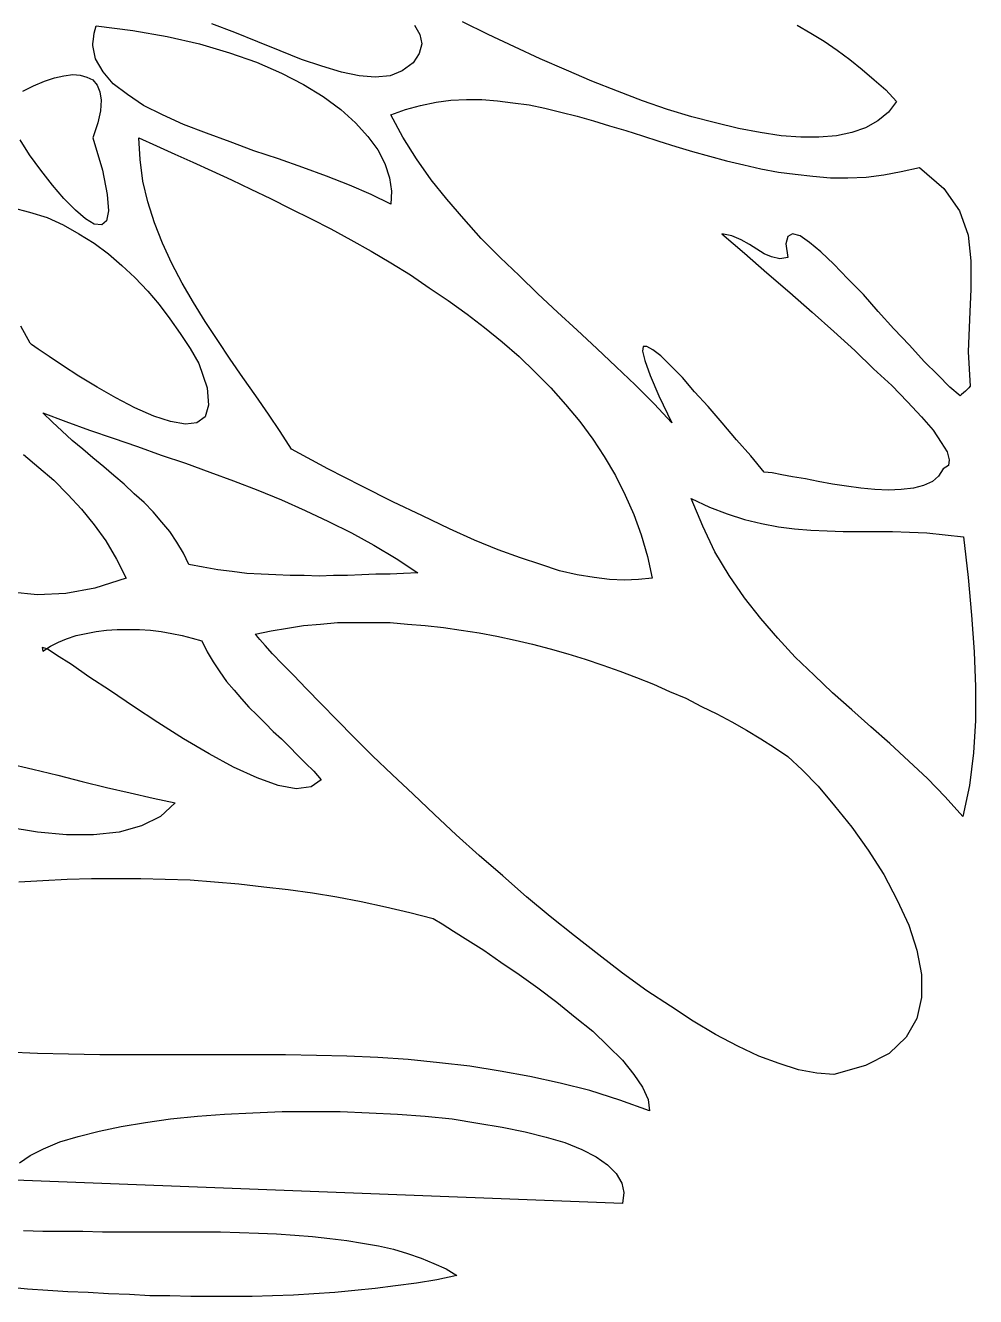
# Model space of a CAD drawing. Header units: millimetres. Extents: x -4017 to 59953, y -688 to 66564.
# Drawn here: x 46795 to 47331, y 12880 to 13598 of the extents above; entities that cross this region are included whole.
import ezdxf

# ---------------------------------------------------------------- set-up
doc = ezdxf.new("R2010")
doc.units = ezdxf.units.MM

# ---------------------------------------------------------------- blocks, each defined once
blk = doc.blocks.new('A$C12A9118A')
for p, q in [((0.68531, 1.60081), (0.67083, 1.60804)), ((0.46272, 1.59814), (0.4631, 1.60158)), ((0.4631, 1.60158), (0.46424, 1.60576)), ((0.46424, 1.60576), (0.48483, 1.60309)), ((0.48483, 1.60309), (0.50426, 1.59966)), ((0.54237, 1.60195), (0.52941, 1.6069)), ((0.55533, 1.59661), (0.54237, 1.60195)), ((0.64376, 1.60614), (0.64682, 1.60081)), ((0.64682, 1.60081), (0.64796, 1.59547)), ((0.70017, 1.59394), (0.68531, 1.60081)), ((0.85988, 1.60614), (0.8675, 1.60158)), ((0.8675, 1.60158), (0.87512, 1.597)), ((0.46233, 1.59547), (0.46272, 1.59814)), ((0.46233, 1.59471), (0.46233, 1.59547)), ((0.46386, 1.58709), (0.46233, 1.59471)), ((0.50426, 1.59966), (0.52256, 1.59547)), ((0.52256, 1.59547), (0.53933, 1.59052)), ((0.56792, 1.59166), (0.55533, 1.59661)), ((0.64796, 1.59547), (0.64643, 1.59013)), ((0.71466, 1.58709), (0.70017, 1.59394)), ((0.87512, 1.597), (0.88236, 1.59204)), ((0.46805, 1.57984), (0.46386, 1.58709)), ((0.53933, 1.59052), (0.55458, 1.58518)), ((0.58011, 1.58671), (0.56792, 1.59166)), ((0.59154, 1.58289), (0.58011, 1.58671)), ((0.64643, 1.59013), (0.64301, 1.58479)), ((0.72953, 1.58061), (0.71466, 1.58709)), ((0.88236, 1.59204), (0.88961, 1.58671)), ((0.88961, 1.58671), (0.89646, 1.58098)), ((0.47378, 1.57299), (0.46805, 1.57984)), ((0.55458, 1.58518), (0.56868, 1.57908)), ((0.56868, 1.57908), (0.58125, 1.5726)), ((0.6026, 1.57947), (0.59154, 1.58289)), ((0.61251, 1.57756), (0.6026, 1.57947)), ((0.6369, 1.58023), (0.63005, 1.57756)), ((0.64301, 1.58479), (0.6369, 1.58023)), ((0.744, 1.5745), (0.72953, 1.58061)), ((0.89646, 1.58098), (0.90333, 1.57527)), ((0.4227, 1.56879), (0.42879, 1.57185)), ((0.42879, 1.57185), (0.4349, 1.5745)), ((0.4349, 1.5745), (0.44061, 1.57641)), ((0.44061, 1.57641), (0.44595, 1.57756)), ((0.44595, 1.57756), (0.4509, 1.57833)), ((0.4509, 1.57833), (0.4551, 1.57794)), ((0.4551, 1.57794), (0.45891, 1.5768)), ((0.45891, 1.5768), (0.46233, 1.57527)), ((0.46233, 1.57527), (0.46463, 1.57222)), ((0.46463, 1.57222), (0.46614, 1.56841)), ((0.48177, 1.56688), (0.47378, 1.57299)), ((0.58125, 1.5726), (0.59231, 1.56574)), ((0.62166, 1.5768), (0.61251, 1.57756)), ((0.63005, 1.57756), (0.62166, 1.5768)), ((0.75849, 1.56879), (0.744, 1.5745)), ((0.90333, 1.57527), (0.90981, 1.56955)), ((0.46614, 1.56841), (0.46691, 1.56384)), ((0.49092, 1.56079), (0.48177, 1.56688)), ((0.59231, 1.56574), (0.60222, 1.5585)), ((0.66435, 1.56384), (0.67311, 1.56421)), ((0.67311, 1.56421), (0.68187, 1.56421)), ((0.68187, 1.56421), (0.69065, 1.56346)), ((0.77259, 1.56346), (0.75849, 1.56879)), ((0.90981, 1.56955), (0.9159, 1.56307)), ((0.46653, 1.55773), (0.465, 1.55088)), ((0.46691, 1.56384), (0.46653, 1.55773)), ((0.5016, 1.55545), (0.49092, 1.56079)), ((0.60222, 1.5585), (0.61061, 1.55088)), ((0.63042, 1.55545), (0.63881, 1.5585)), ((0.63881, 1.5585), (0.64719, 1.56079)), ((0.64719, 1.56079), (0.65597, 1.5627)), ((0.65597, 1.5627), (0.66435, 1.56384)), ((0.69065, 1.56346), (0.69941, 1.56231)), ((0.69941, 1.56231), (0.70856, 1.56117)), ((0.70856, 1.56117), (0.71733, 1.55926)), ((0.71733, 1.55926), (0.72647, 1.55698)), ((0.78669, 1.5585), (0.77259, 1.56346)), ((0.80042, 1.55431), (0.78669, 1.5585)), ((0.9159, 1.56307), (0.91133, 1.55698)), ((0.465, 1.55088), (0.46233, 1.54249)), ((0.51341, 1.55011), (0.5016, 1.55545)), ((0.52637, 1.54516), (0.51341, 1.55011)), ((0.61061, 1.55088), (0.61746, 1.54326)), ((0.63729, 1.54287), (0.63042, 1.55545)), ((0.72647, 1.55698), (0.73562, 1.55469)), ((0.73562, 1.55469), (0.74477, 1.55202)), ((0.74477, 1.55202), (0.75392, 1.54935)), ((0.81375, 1.55088), (0.80042, 1.55431)), ((0.82671, 1.54783), (0.81375, 1.55088)), ((0.90524, 1.55202), (0.89837, 1.54821)), ((0.91133, 1.55698), (0.90524, 1.55202)), ((0.53972, 1.54021), (0.52637, 1.54516)), ((0.61746, 1.54326), (0.62318, 1.53564)), ((0.64491, 1.53067), (0.63729, 1.54287)), ((0.75392, 1.54935), (0.76307, 1.54668)), ((0.76307, 1.54668), (0.77259, 1.54363)), ((0.77259, 1.54363), (0.78174, 1.54059)), ((0.83891, 1.54554), (0.82671, 1.54783)), ((0.85073, 1.54363), (0.83891, 1.54554)), ((0.86178, 1.54287), (0.85073, 1.54363)), ((0.87207, 1.54287), (0.86178, 1.54287)), ((0.88199, 1.54363), (0.87207, 1.54287)), ((0.89075, 1.54554), (0.88199, 1.54363)), ((0.89837, 1.54821), (0.89075, 1.54554)), ((0.42651, 1.53297), (0.42117, 1.54135)), ((0.46233, 1.54249), (0.46767, 1.52419)), ((0.48902, 1.5303), (0.48825, 1.54249)), ((0.48825, 1.54249), (0.49817, 1.53792)), ((0.49817, 1.53792), (0.50846, 1.53334)), ((0.55305, 1.53525), (0.53972, 1.54021)), ((0.62318, 1.53564), (0.62699, 1.528)), ((0.78174, 1.54059), (0.79127, 1.53754)), ((0.79127, 1.53754), (0.80079, 1.53487)), ((0.43299, 1.52419), (0.42651, 1.53297)), ((0.49055, 1.5181), (0.48902, 1.5303)), ((0.50846, 1.53334), (0.51875, 1.52877)), ((0.51875, 1.52877), (0.52941, 1.52382)), ((0.56715, 1.53067), (0.55305, 1.53525)), ((0.58088, 1.52572), (0.56715, 1.53067)), ((0.6533, 1.51887), (0.64491, 1.53067)), ((0.80079, 1.53487), (0.81033, 1.5322)), ((0.81033, 1.5322), (0.81986, 1.52953)), ((0.81986, 1.52953), (0.82977, 1.52725)), ((0.43947, 1.51581), (0.43299, 1.52419)), ((0.46767, 1.52419), (0.47034, 1.51048)), ((0.52941, 1.52382), (0.54047, 1.51887)), ((0.59421, 1.52077), (0.58088, 1.52572)), ((0.62699, 1.528), (0.62966, 1.52001)), ((0.82977, 1.52725), (0.8393, 1.52496)), ((0.8393, 1.52496), (0.8492, 1.52305)), ((0.8492, 1.52305), (0.85874, 1.52191)), ((0.85874, 1.52191), (0.86864, 1.52077)), ((0.89876, 1.52038), (0.90866, 1.52152)), ((0.90866, 1.52152), (0.91857, 1.52343)), ((0.91857, 1.52343), (0.92886, 1.52572)), ((0.92886, 1.52572), (0.94259, 1.5139)), ((0.44595, 1.50819), (0.43947, 1.51581)), ((0.49322, 1.50628), (0.49055, 1.5181)), ((0.54047, 1.51887), (0.55152, 1.51353)), ((0.60717, 1.51581), (0.59421, 1.52077)), ((0.61937, 1.51048), (0.60717, 1.51581)), ((0.62966, 1.52001), (0.63081, 1.51239)), ((0.66206, 1.50781), (0.6533, 1.51887)), ((0.86864, 1.52077), (0.87855, 1.52001)), ((0.87855, 1.52001), (0.88847, 1.52001)), ((0.88847, 1.52001), (0.89876, 1.52038)), ((0.45243, 1.50171), (0.44595, 1.50819)), ((0.47034, 1.51048), (0.47111, 1.50133)), ((0.55152, 1.51353), (0.56258, 1.50819)), ((0.56258, 1.50819), (0.57401, 1.50247)), ((0.63042, 1.50514), (0.61937, 1.51048)), ((0.63081, 1.51239), (0.63042, 1.50514)), ((0.67158, 1.49676), (0.66206, 1.50781)), ((0.94259, 1.5139), (0.95135, 1.50133)), ((0.4166, 1.50324), (0.42651, 1.50057)), ((0.42651, 1.50057), (0.43641, 1.49752)), ((0.45815, 1.49676), (0.45243, 1.50171)), ((0.47111, 1.50133), (0.46997, 1.49562)), ((0.49703, 1.49446), (0.49322, 1.50628)), ((0.57401, 1.50247), (0.58545, 1.49676)), ((0.95135, 1.50133), (0.95631, 1.48761)), ((0.43641, 1.49752), (0.44556, 1.49332)), ((0.44556, 1.49332), (0.45434, 1.48837)), ((0.4631, 1.4937), (0.45815, 1.49676)), ((0.4673, 1.49332), (0.4631, 1.4937)), ((0.46997, 1.49562), (0.4673, 1.49332)), ((0.5016, 1.48303), (0.49703, 1.49446)), ((0.58545, 1.49676), (0.59651, 1.49104)), ((0.6815, 1.4857), (0.67158, 1.49676)), ((0.45434, 1.48837), (0.4631, 1.48303)), ((0.59651, 1.49104), (0.60794, 1.48494)), ((0.69218, 1.47502), (0.6815, 1.4857)), ((0.8229, 1.48723), (0.81719, 1.48837)), ((0.81719, 1.48837), (0.83015, 1.47732)), ((0.82824, 1.48494), (0.8229, 1.48723)), ((0.85454, 1.48684), (0.8534, 1.48266)), ((0.85721, 1.48837), (0.85454, 1.48684)), ((0.86141, 1.48723), (0.85721, 1.48837)), ((0.86673, 1.48341), (0.86141, 1.48723)), ((0.95631, 1.48761), (0.95783, 1.47312)), ((0.4631, 1.48303), (0.47111, 1.47693)), ((0.50693, 1.4716), (0.5016, 1.48303)), ((0.60794, 1.48494), (0.61937, 1.47846)), ((0.61937, 1.47846), (0.63042, 1.47198)), ((0.83282, 1.48227), (0.82824, 1.48494)), ((0.837, 1.4796), (0.83282, 1.48227)), ((0.8412, 1.47693), (0.837, 1.4796)), ((0.8534, 1.48266), (0.85454, 1.47502)), ((0.87321, 1.47808), (0.86673, 1.48341)), ((0.47111, 1.47693), (0.47873, 1.47045)), ((0.51264, 1.46055), (0.50693, 1.4716)), ((0.63042, 1.47198), (0.64148, 1.46512)), ((0.70284, 1.46473), (0.69218, 1.47502)), ((0.83015, 1.47732), (0.84272, 1.46626)), ((0.84539, 1.47541), (0.8412, 1.47693)), ((0.84996, 1.47427), (0.84539, 1.47541)), ((0.85454, 1.47502), (0.84996, 1.47427)), ((0.88046, 1.47121), (0.87321, 1.47808)), ((0.88847, 1.46283), (0.88046, 1.47121)), ((0.95783, 1.47312), (0.95783, 1.45711)), ((0.47873, 1.47045), (0.48597, 1.46359)), ((0.64148, 1.46512), (0.65214, 1.45788)), ((0.71352, 1.45444), (0.70284, 1.46473)), ((0.84272, 1.46626), (0.85568, 1.45521)), ((0.48597, 1.46359), (0.49322, 1.45597)), ((0.51912, 1.44949), (0.51264, 1.46055)), ((0.65214, 1.45788), (0.66282, 1.45063)), ((0.89723, 1.45407), (0.88847, 1.46283)), ((0.95783, 1.45711), (0.95706, 1.43997)), ((0.49322, 1.45597), (0.49968, 1.44835)), ((0.5256, 1.43881), (0.51912, 1.44949)), ((0.66282, 1.45063), (0.67349, 1.44301)), ((0.72456, 1.44415), (0.71352, 1.45444)), ((0.85568, 1.45521), (0.86826, 1.44415)), ((0.90561, 1.44454), (0.89723, 1.45407)), ((0.49968, 1.44835), (0.50579, 1.44034)), ((0.67349, 1.44301), (0.6834, 1.43539)), ((0.73562, 1.43386), (0.72456, 1.44415)), ((0.86826, 1.44415), (0.88046, 1.4331)), ((0.91439, 1.43463), (0.90561, 1.44454)), ((0.42689, 1.42662), (0.42155, 1.43616)), ((0.50579, 1.44034), (0.5115, 1.43196)), ((0.53285, 1.42815), (0.5256, 1.43881)), ((0.6834, 1.43539), (0.69332, 1.42738)), ((0.95706, 1.43997), (0.95631, 1.42167)), ((0.5115, 1.43196), (0.51722, 1.42357)), ((0.53972, 1.41747), (0.53285, 1.42815)), ((0.74667, 1.42357), (0.73562, 1.43386)), ((0.88046, 1.4331), (0.89228, 1.42243)), ((0.92315, 1.42548), (0.91439, 1.43463)), ((0.42765, 1.42587), (0.42689, 1.42662)), ((0.43146, 1.4232), (0.42765, 1.42587)), ((0.43757, 1.419), (0.43146, 1.4232)), ((0.51722, 1.42357), (0.52218, 1.41519)), ((0.69332, 1.42738), (0.70284, 1.419)), ((0.75773, 1.41328), (0.74667, 1.42357)), ((0.77297, 1.42471), (0.77259, 1.42204)), ((0.77259, 1.42204), (0.77373, 1.41672)), ((0.77489, 1.42471), (0.77297, 1.42471)), ((0.77831, 1.42281), (0.77489, 1.42471)), ((0.78288, 1.41939), (0.77831, 1.42281)), ((0.89228, 1.42243), (0.90294, 1.41214)), ((0.93153, 1.41633), (0.92315, 1.42548)), ((0.95631, 1.42167), (0.95745, 1.40223)), ((0.44519, 1.41405), (0.43757, 1.419)), ((0.45434, 1.40794), (0.44519, 1.41405)), ((0.52218, 1.41519), (0.52676, 1.40146)), ((0.54695, 1.40718), (0.53972, 1.41747)), ((0.70284, 1.419), (0.71199, 1.41024)), ((0.77373, 1.41672), (0.77679, 1.40833)), ((0.7886, 1.41366), (0.78288, 1.41939)), ((0.79508, 1.40718), (0.7886, 1.41366)), ((0.93915, 1.40871), (0.93153, 1.41633)), ((0.46463, 1.40185), (0.45434, 1.40794)), ((0.55419, 1.39689), (0.54695, 1.40718)), ((0.71199, 1.41024), (0.72075, 1.40146)), ((0.76841, 1.40299), (0.75773, 1.41328)), ((0.77679, 1.40833), (0.78174, 1.39689)), ((0.80195, 1.39918), (0.79508, 1.40718)), ((0.90294, 1.41214), (0.91323, 1.40262)), ((0.94602, 1.40185), (0.93915, 1.40871)), ((0.47529, 1.39575), (0.46463, 1.40185)), ((0.52676, 1.40146), (0.52751, 1.39156)), ((0.72075, 1.40146), (0.72914, 1.39194)), ((0.77907, 1.39231), (0.76841, 1.40299)), ((0.80957, 1.3908), (0.80195, 1.39918)), ((0.91323, 1.40262), (0.92201, 1.39347)), ((0.95174, 1.39689), (0.94602, 1.40185)), ((0.95478, 1.39956), (0.9525, 1.39765)), ((0.95669, 1.40146), (0.95478, 1.39956)), ((0.95745, 1.40223), (0.95669, 1.40146)), ((0.48597, 1.39003), (0.47529, 1.39575)), ((0.56144, 1.3866), (0.55419, 1.39689)), ((0.78899, 1.38165), (0.77907, 1.39231)), ((0.78174, 1.39689), (0.78899, 1.38165)), ((0.92201, 1.39347), (0.93, 1.38508)), ((0.9525, 1.39765), (0.95174, 1.39689)), ((0.43947, 1.38202), (0.43413, 1.38736)), ((0.43413, 1.38736), (0.44709, 1.38241)), ((0.49664, 1.38546), (0.48597, 1.39003)), ((0.50616, 1.38241), (0.49664, 1.38546)), ((0.5256, 1.38508), (0.52103, 1.38165)), ((0.52751, 1.39156), (0.5256, 1.38508)), ((0.56792, 1.3767), (0.56144, 1.3866)), ((0.72914, 1.39194), (0.73715, 1.38241)), ((0.81756, 1.38165), (0.80957, 1.3908)), ((0.93, 1.38508), (0.93648, 1.37745)), ((0.4448, 1.37707), (0.43947, 1.38202)), ((0.44709, 1.38241), (0.46043, 1.37745)), ((0.51455, 1.38088), (0.50616, 1.38241)), ((0.52103, 1.38165), (0.51455, 1.38088)), ((0.73715, 1.38241), (0.74439, 1.3725)), ((0.82557, 1.37212), (0.81756, 1.38165)), ((0.45053, 1.37173), (0.4448, 1.37707)), ((0.45662, 1.36678), (0.45053, 1.37173)), ((0.46043, 1.37745), (0.47378, 1.37289)), ((0.47378, 1.37289), (0.48749, 1.36831)), ((0.5744, 1.36678), (0.56792, 1.3767)), ((0.74439, 1.3725), (0.75087, 1.36258)), ((0.83358, 1.36297), (0.82557, 1.37212)), ((0.93648, 1.37745), (0.94106, 1.37059)), ((0.94106, 1.37059), (0.94449, 1.36525)), ((0.42308, 1.36374), (0.43185, 1.35649)), ((0.46233, 1.36183), (0.45662, 1.36678)), ((0.48749, 1.36831), (0.50084, 1.36335)), ((0.50084, 1.36335), (0.51455, 1.35877)), ((0.59498, 1.35573), (0.5744, 1.36678)), ((0.94449, 1.36525), (0.94563, 1.36068)), ((0.43185, 1.35649), (0.44024, 1.34925)), ((0.46844, 1.35687), (0.46233, 1.36183)), ((0.47415, 1.35192), (0.46844, 1.35687)), ((0.51455, 1.35877), (0.52827, 1.35382)), ((0.75087, 1.36258), (0.75735, 1.35192)), ((0.8412, 1.35382), (0.83358, 1.36297)), ((0.94526, 1.35763), (0.94221, 1.35573)), ((0.94563, 1.36068), (0.94526, 1.35763)), ((0.44024, 1.34925), (0.44823, 1.34124)), ((0.47987, 1.34697), (0.47415, 1.35192)), ((0.52827, 1.35382), (0.54162, 1.34887)), ((0.61403, 1.34581), (0.59498, 1.35573)), ((0.75735, 1.35192), (0.76268, 1.34086)), ((0.84578, 1.35345), (0.8412, 1.35382)), ((0.85112, 1.35229), (0.84578, 1.35345)), ((0.85721, 1.35115), (0.85112, 1.35229)), ((0.86445, 1.35001), (0.85721, 1.35115)), ((0.8717, 1.34848), (0.86445, 1.35001)), ((0.93954, 1.35154), (0.93611, 1.34848)), ((0.94221, 1.35573), (0.93954, 1.35154)), ((0.48558, 1.34163), (0.47987, 1.34697)), ((0.54162, 1.34887), (0.55533, 1.34353)), ((0.55533, 1.34353), (0.56868, 1.33819)), ((0.63156, 1.33705), (0.61403, 1.34581)), ((0.87969, 1.34697), (0.8717, 1.34848)), ((0.8877, 1.34581), (0.87969, 1.34697)), ((0.8957, 1.34467), (0.8877, 1.34581)), ((0.90371, 1.34391), (0.8957, 1.34467)), ((0.91133, 1.34353), (0.90371, 1.34391)), ((0.91857, 1.34391), (0.91133, 1.34353)), ((0.92543, 1.34467), (0.91857, 1.34391)), ((0.93116, 1.3462), (0.92543, 1.34467)), ((0.93611, 1.34848), (0.93116, 1.3462)), ((0.44823, 1.34124), (0.45585, 1.33285)), ((0.4913, 1.33668), (0.48558, 1.34163)), ((0.49626, 1.33134), (0.4913, 1.33668)), ((0.56868, 1.33819), (0.58202, 1.3321)), ((0.64833, 1.32904), (0.63156, 1.33705)), ((0.76268, 1.34086), (0.76764, 1.32981)), ((0.80652, 1.32333), (0.80004, 1.33896)), ((0.80004, 1.33896), (0.81033, 1.33401)), ((0.45585, 1.33285), (0.4631, 1.32409)), ((0.50121, 1.32562), (0.49626, 1.33134)), ((0.58202, 1.3321), (0.59535, 1.326)), ((0.66359, 1.32181), (0.64833, 1.32904)), ((0.76764, 1.32981), (0.77183, 1.31838)), ((0.81033, 1.33401), (0.82023, 1.3302)), ((0.82023, 1.3302), (0.83015, 1.32714)), ((0.4631, 1.32409), (0.46958, 1.31494)), ((0.50579, 1.32028), (0.50121, 1.32562)), ((0.5096, 1.31418), (0.50579, 1.32028)), ((0.59535, 1.326), (0.60831, 1.31952)), ((0.67769, 1.31533), (0.66359, 1.32181)), ((0.81338, 1.30885), (0.80652, 1.32333)), ((0.83015, 1.32714), (0.83967, 1.32486)), ((0.83967, 1.32486), (0.8492, 1.32295)), ((0.8492, 1.32295), (0.85835, 1.32181)), ((0.85835, 1.32181), (0.8675, 1.32105)), ((0.8675, 1.32105), (0.87665, 1.32066)), ((0.87665, 1.32066), (0.8858, 1.32028)), ((0.8858, 1.32028), (0.89495, 1.32028)), ((0.89495, 1.32028), (0.90447, 1.32028)), ((0.90447, 1.32028), (0.91362, 1.32028)), ((0.91362, 1.32028), (0.92315, 1.31991)), ((0.46958, 1.31494), (0.47568, 1.30465)), ((0.51341, 1.30809), (0.5096, 1.31418)), ((0.60831, 1.31952), (0.6209, 1.31266)), ((0.69102, 1.30999), (0.67769, 1.31533)), ((0.77183, 1.31838), (0.77526, 1.30618)), ((0.92315, 1.31991), (0.93306, 1.31952)), ((0.93306, 1.31952), (0.94335, 1.31838)), ((0.94335, 1.31838), (0.95364, 1.31724)), ((0.95364, 1.31724), (0.95631, 1.29436)), ((0.51647, 1.30161), (0.51341, 1.30809)), ((0.6209, 1.31266), (0.63347, 1.30504)), ((0.70361, 1.30542), (0.69102, 1.30999)), ((0.77526, 1.30618), (0.77793, 1.29399)), ((0.82139, 1.2955), (0.81338, 1.30885)), ((0.47568, 1.30465), (0.48101, 1.29399)), ((0.52446, 1.30008), (0.51647, 1.30161)), ((0.53285, 1.29856), (0.52446, 1.30008)), ((0.63347, 1.30504), (0.64568, 1.29703)), ((0.71504, 1.30161), (0.70361, 1.30542)), ((0.72572, 1.29817), (0.71504, 1.30161)), ((0.48101, 1.29399), (0.46349, 1.28827)), ((0.54086, 1.2978), (0.53285, 1.29856)), ((0.54924, 1.29666), (0.54086, 1.2978)), ((0.55724, 1.29627), (0.54924, 1.29666)), ((0.56562, 1.29589), (0.55724, 1.29627)), ((0.57363, 1.2955), (0.56562, 1.29589)), ((0.58164, 1.2955), (0.57363, 1.2955)), ((0.59003, 1.29513), (0.58164, 1.2955)), ((0.59802, 1.2955), (0.59003, 1.29513)), ((0.60603, 1.2955), (0.59802, 1.2955)), ((0.61403, 1.29589), (0.60603, 1.2955)), ((0.62204, 1.29627), (0.61403, 1.29589)), ((0.63005, 1.29627), (0.62204, 1.29627)), ((0.63767, 1.29666), (0.63005, 1.29627)), ((0.64568, 1.29703), (0.63767, 1.29666)), ((0.73562, 1.29589), (0.72572, 1.29817)), ((0.74516, 1.29436), (0.73562, 1.29589)), ((0.75392, 1.29322), (0.74516, 1.29436)), ((0.7623, 1.29283), (0.75392, 1.29322)), ((0.77031, 1.29322), (0.7623, 1.29283)), ((0.77793, 1.29399), (0.77031, 1.29322)), ((0.83015, 1.28293), (0.82139, 1.2955)), ((0.95631, 1.29436), (0.95822, 1.27302)), ((0.43109, 1.28445), (0.41622, 1.28598)), ((0.44709, 1.28521), (0.43109, 1.28445)), ((0.46349, 1.28827), (0.44709, 1.28521)), ((0.8393, 1.27111), (0.83015, 1.28293)), ((0.84882, 1.26006), (0.8393, 1.27111)), ((0.95822, 1.27302), (0.95973, 1.25244)), ((0.45852, 1.26273), (0.46424, 1.26387)), ((0.46424, 1.26387), (0.46997, 1.26463)), ((0.46997, 1.26463), (0.47606, 1.26501)), ((0.47606, 1.26501), (0.48254, 1.26501)), ((0.48254, 1.26501), (0.48864, 1.26501)), ((0.48864, 1.26501), (0.49473, 1.26463)), ((0.49473, 1.26463), (0.50084, 1.26387)), ((0.50084, 1.26387), (0.50693, 1.26273)), ((0.55382, 1.26235), (0.56297, 1.26426)), ((0.56297, 1.26426), (0.5721, 1.26577)), ((0.5721, 1.26577), (0.58125, 1.2673)), ((0.58125, 1.2673), (0.59078, 1.26807)), ((0.59078, 1.26807), (0.60032, 1.26883)), ((0.60032, 1.26883), (0.61022, 1.26883)), ((0.61022, 1.26883), (0.62013, 1.26883)), ((0.62013, 1.26883), (0.63005, 1.26883)), ((0.63005, 1.26883), (0.63995, 1.26807)), ((0.63995, 1.26807), (0.64986, 1.2673)), ((0.64986, 1.2673), (0.66015, 1.26616)), ((0.66015, 1.26616), (0.67007, 1.26463)), ((0.67007, 1.26463), (0.68036, 1.2631)), ((0.68036, 1.2631), (0.69026, 1.2612)), ((0.43832, 1.25548), (0.44289, 1.25778)), ((0.44289, 1.25778), (0.44747, 1.25968)), ((0.44747, 1.25968), (0.45281, 1.26159)), ((0.45281, 1.26159), (0.45852, 1.26273)), ((0.50693, 1.26273), (0.51264, 1.26159)), ((0.51264, 1.26159), (0.51837, 1.26006)), ((0.51837, 1.26006), (0.5237, 1.25854)), ((0.5237, 1.25854), (0.52676, 1.25244)), ((0.55458, 1.26159), (0.55382, 1.26235)), ((0.55649, 1.25929), (0.55458, 1.26159)), ((0.55953, 1.25587), (0.55649, 1.25929)), ((0.56372, 1.2513), (0.55953, 1.25587)), ((0.69026, 1.2612), (0.70056, 1.25892)), ((0.70056, 1.25892), (0.71046, 1.25662)), ((0.71046, 1.25662), (0.72038, 1.25397)), ((0.85874, 1.24939), (0.84882, 1.26006)), ((0.43641, 1.25397), (0.43376, 1.25472)), ((0.43376, 1.25472), (0.43413, 1.25281)), ((0.43413, 1.25281), (0.43832, 1.25548)), ((0.44175, 1.25053), (0.43641, 1.25397)), ((0.45014, 1.24519), (0.44175, 1.25053)), ((0.52676, 1.25244), (0.53018, 1.24672)), ((0.56906, 1.24558), (0.56372, 1.2513)), ((0.72038, 1.25397), (0.73029, 1.2513)), ((0.73029, 1.2513), (0.74019, 1.24824)), ((0.8694, 1.2391), (0.85874, 1.24939)), ((0.95973, 1.25244), (0.9605, 1.23262)), ((0.46005, 1.23834), (0.45014, 1.24519)), ((0.53018, 1.24672), (0.53399, 1.24101)), ((0.57554, 1.2391), (0.56906, 1.24558)), ((0.74019, 1.24824), (0.75011, 1.24482)), ((0.75011, 1.24482), (0.75963, 1.24138)), ((0.75963, 1.24138), (0.76916, 1.23795)), ((0.47225, 1.23033), (0.46005, 1.23834)), ((0.53399, 1.24101), (0.5378, 1.23567)), ((0.5378, 1.23567), (0.542, 1.23072)), ((0.58278, 1.23147), (0.57554, 1.2391)), ((0.76916, 1.23795), (0.7787, 1.23414)), ((0.7787, 1.23414), (0.78783, 1.22995)), ((0.87969, 1.22919), (0.8694, 1.2391)), ((0.48521, 1.22157), (0.47225, 1.23033)), ((0.542, 1.23072), (0.5462, 1.22575)), ((0.59117, 1.22308), (0.58278, 1.23147)), ((0.78783, 1.22995), (0.79698, 1.22614)), ((0.89075, 1.21966), (0.87969, 1.22919)), ((0.9605, 1.23262), (0.9605, 1.21356)), ((0.49893, 1.21242), (0.48521, 1.22157)), ((0.5462, 1.22575), (0.55038, 1.22118)), ((0.55038, 1.22118), (0.55496, 1.2166)), ((0.59993, 1.21395), (0.59117, 1.22308)), ((0.79698, 1.22614), (0.80576, 1.22157)), ((0.80576, 1.22157), (0.81452, 1.21737)), ((0.55496, 1.2166), (0.55953, 1.21204)), ((0.60984, 1.20403), (0.59993, 1.21395)), ((0.81452, 1.21737), (0.8229, 1.21279)), ((0.8229, 1.21279), (0.83129, 1.20822)), ((0.90143, 1.21012), (0.89075, 1.21966)), ((0.9605, 1.21356), (0.95936, 1.19526)), ((0.51341, 1.20327), (0.49893, 1.21242)), ((0.55953, 1.21204), (0.56411, 1.20747)), ((0.56411, 1.20747), (0.56868, 1.20327)), ((0.83129, 1.20822), (0.8393, 1.20327)), ((0.91209, 1.2006), (0.90143, 1.21012)), ((0.5279, 1.19488), (0.51341, 1.20327)), ((0.56868, 1.20327), (0.57326, 1.19869)), ((0.57326, 1.19869), (0.57783, 1.19412)), ((0.62013, 1.19374), (0.60984, 1.20403)), ((0.8393, 1.20327), (0.84692, 1.19832)), ((0.84692, 1.19832), (0.85454, 1.19335)), ((0.92277, 1.1907), (0.91209, 1.2006)), ((0.54162, 1.18726), (0.5279, 1.19488)), ((0.57783, 1.19412), (0.58239, 1.18954)), ((0.63119, 1.18306), (0.62013, 1.19374)), ((0.85454, 1.19335), (0.86255, 1.18573)), ((0.95936, 1.19526), (0.95706, 1.17697)), ((0.41393, 1.18954), (0.42842, 1.18612)), ((0.42842, 1.18612), (0.44252, 1.18269)), ((0.55496, 1.18116), (0.54162, 1.18726)), ((0.58239, 1.18954), (0.58697, 1.18497)), ((0.58697, 1.18497), (0.59117, 1.18002)), ((0.86255, 1.18573), (0.8717, 1.17658)), ((0.93344, 1.18078), (0.92277, 1.1907)), ((0.44252, 1.18269), (0.45624, 1.17925)), ((0.45624, 1.17925), (0.46997, 1.17583)), ((0.56678, 1.17697), (0.55496, 1.18116)), ((0.57707, 1.17507), (0.56678, 1.17697)), ((0.59117, 1.18002), (0.58545, 1.17621)), ((0.64301, 1.17201), (0.63119, 1.18306)), ((0.94335, 1.17049), (0.93344, 1.18078)), ((0.95706, 1.17697), (0.95325, 1.15944)), ((0.46997, 1.17583), (0.4833, 1.17277)), ((0.4833, 1.17277), (0.49626, 1.16973)), ((0.49626, 1.16973), (0.50883, 1.16706)), ((0.58545, 1.17621), (0.57707, 1.17507)), ((0.6552, 1.16058), (0.64301, 1.17201)), ((0.8717, 1.17658), (0.88083, 1.16553)), ((0.95325, 1.15944), (0.94335, 1.17049)), ((0.50883, 1.16706), (0.50045, 1.15944)), ((0.88083, 1.16553), (0.89075, 1.15333)), ((0.50045, 1.15944), (0.48978, 1.1541)), ((0.6674, 1.14915), (0.6552, 1.16058)), ((0.43109, 1.15066), (0.41393, 1.15333)), ((0.44747, 1.14915), (0.43109, 1.15066)), ((0.46272, 1.14915), (0.44747, 1.14915)), ((0.4772, 1.15066), (0.46272, 1.14915)), ((0.48978, 1.1541), (0.4772, 1.15066)), ((0.68036, 1.13733), (0.6674, 1.14915)), ((0.89075, 1.15333), (0.8999, 1.14037)), ((0.69369, 1.1259), (0.68036, 1.13733)), ((0.8999, 1.14037), (0.90866, 1.12666)), ((0.90866, 1.12666), (0.91629, 1.11217)), ((0.42041, 1.12246), (0.43413, 1.12323)), ((0.43413, 1.12323), (0.44786, 1.12399)), ((0.44786, 1.12399), (0.46157, 1.12437)), ((0.46157, 1.12437), (0.47568, 1.12437)), ((0.47568, 1.12437), (0.48939, 1.12437)), ((0.48939, 1.12437), (0.50312, 1.12399)), ((0.50312, 1.12399), (0.51722, 1.1236)), ((0.51722, 1.1236), (0.53094, 1.12246)), ((0.53094, 1.12246), (0.54467, 1.12132)), ((0.54467, 1.12132), (0.55877, 1.11979)), ((0.55877, 1.11979), (0.57249, 1.11828)), ((0.70704, 1.11408), (0.69369, 1.1259)), ((0.57249, 1.11828), (0.58622, 1.11637)), ((0.58622, 1.11637), (0.59993, 1.11408)), ((0.59993, 1.11408), (0.61365, 1.11141)), ((0.72038, 1.10302), (0.70704, 1.11408)), ((0.91629, 1.11217), (0.92277, 1.09807)), ((0.61365, 1.11141), (0.62738, 1.10836)), ((0.62738, 1.10836), (0.6411, 1.10532)), ((0.6411, 1.10532), (0.65444, 1.10188)), ((0.65444, 1.10188), (0.65939, 1.09884)), ((0.65939, 1.09884), (0.66587, 1.09464)), ((0.7341, 1.09197), (0.72038, 1.10302)), ((0.92277, 1.09807), (0.92735, 1.08397)), ((0.66587, 1.09464), (0.67388, 1.08969)), ((0.74781, 1.0813), (0.7341, 1.09197)), ((0.67388, 1.08969), (0.68303, 1.08397)), ((0.68303, 1.08397), (0.69255, 1.0771)), ((0.92735, 1.08397), (0.93, 1.07025)), ((0.69255, 1.0771), (0.70284, 1.07025)), ((0.76116, 1.07101), (0.74781, 1.0813)), ((0.70284, 1.07025), (0.71352, 1.06263)), ((0.77489, 1.0611), (0.76116, 1.07101)), ((0.93, 1.07025), (0.93, 1.05729)), ((0.71352, 1.06263), (0.72419, 1.05462)), ((0.78822, 1.05234), (0.77489, 1.0611)), ((0.93, 1.05729), (0.92735, 1.04547)), ((0.72419, 1.05462), (0.73448, 1.04623)), ((0.80118, 1.04395), (0.78822, 1.05234)), ((0.73448, 1.04623), (0.74439, 1.03824)), ((0.81375, 1.03632), (0.80118, 1.04395)), ((0.92735, 1.04547), (0.92124, 1.0348)), ((0.74439, 1.03824), (0.75315, 1.02985)), ((0.82634, 1.02985), (0.81375, 1.03632)), ((0.92124, 1.0348), (0.91172, 1.02565)), ((0.43109, 1.02565), (0.41393, 1.02642)), ((0.75315, 1.02985), (0.76116, 1.02184)), ((0.83816, 1.02412), (0.82634, 1.02985)), ((0.44862, 1.02528), (0.43109, 1.02565)), ((0.46614, 1.02489), (0.44862, 1.02528)), ((0.48368, 1.02489), (0.46614, 1.02489)), ((0.50121, 1.02489), (0.48368, 1.02489)), ((0.51837, 1.02489), (0.50121, 1.02489)), ((0.53589, 1.02489), (0.51837, 1.02489)), ((0.55343, 1.02489), (0.53589, 1.02489)), ((0.57096, 1.02489), (0.55343, 1.02489)), ((0.5885, 1.02451), (0.57096, 1.02489)), ((0.60564, 1.02412), (0.5885, 1.02451)), ((0.62318, 1.02337), (0.60564, 1.02412)), ((0.64034, 1.02222), (0.62318, 1.02337)), ((0.65787, 1.02031), (0.64034, 1.02222)), ((0.67502, 1.01841), (0.65787, 1.02031)), ((0.76116, 1.02184), (0.76764, 1.01383)), ((0.84959, 1.01994), (0.83816, 1.02412)), ((0.86064, 1.0165), (0.84959, 1.01994)), ((0.91172, 1.02565), (0.89837, 1.0188)), ((0.69218, 1.01574), (0.67502, 1.01841)), ((0.70895, 1.01269), (0.69218, 1.01574)), ((0.72609, 1.00888), (0.70895, 1.01269)), ((0.76764, 1.01383), (0.77259, 1.0066)), ((0.87093, 1.0146), (0.86064, 1.0165)), ((0.88046, 1.01383), (0.87093, 1.0146)), ((0.89837, 1.0188), (0.88046, 1.01383)), ((0.74286, 1.00468), (0.72609, 1.00888)), ((0.75963, 0.99936), (0.74286, 1.00468)), ((0.77259, 1.0066), (0.77564, 0.99973)), ((0.7764, 0.99325), (0.75963, 0.99936)), ((0.77564, 0.99973), (0.7764, 0.99325)), ((0.50616, 0.98868), (0.52142, 0.99021)), ((0.52142, 0.99021), (0.53666, 0.99135)), ((0.53666, 0.99135), (0.55266, 0.99211)), ((0.55266, 0.99211), (0.56906, 0.99288)), ((0.56906, 0.99288), (0.58545, 0.99288)), ((0.58545, 0.99288), (0.60183, 0.99288)), ((0.60183, 0.99288), (0.61823, 0.99211)), ((0.61823, 0.99211), (0.63423, 0.99135)), ((0.63423, 0.99135), (0.64986, 0.99021)), ((0.64986, 0.99021), (0.6651, 0.98868)), ((0.46577, 0.98182), (0.47835, 0.98449)), ((0.47835, 0.98449), (0.49206, 0.98677)), ((0.49206, 0.98677), (0.50616, 0.98868)), ((0.6651, 0.98868), (0.67959, 0.9864)), ((0.67959, 0.9864), (0.69332, 0.9841)), ((0.69332, 0.9841), (0.70628, 0.98143)), ((0.44366, 0.97572), (0.45395, 0.97878)), ((0.45395, 0.97878), (0.46577, 0.98182)), ((0.70628, 0.98143), (0.71808, 0.97839)), ((0.71808, 0.97839), (0.72876, 0.97534)), ((0.42689, 0.9681), (0.43451, 0.97191)), ((0.43451, 0.97191), (0.44366, 0.97572)), ((0.72876, 0.97534), (0.73829, 0.97153)), ((0.73829, 0.97153), (0.7463, 0.96733)), ((0.4208, 0.96391), (0.42689, 0.9681)), ((0.7463, 0.96733), (0.75278, 0.96276)), ((0.75278, 0.96276), (0.75773, 0.95781)), ((0.76116, 0.94104), (0.41355, 0.95437)), ((0.75773, 0.95781), (0.76077, 0.95247)), ((0.76077, 0.95247), (0.76193, 0.94714)), ((0.76193, 0.94714), (0.76116, 0.94104)), ((0.42308, 0.9258), (0.43413, 0.92541)), ((0.43413, 0.92541), (0.44519, 0.92541)), ((0.44519, 0.92541), (0.45662, 0.92541)), ((0.45662, 0.92541), (0.46767, 0.92503)), ((0.46767, 0.92503), (0.4791, 0.92503)), ((0.4791, 0.92503), (0.49016, 0.92503)), ((0.49016, 0.92503), (0.50121, 0.92503)), ((0.50121, 0.92503), (0.51227, 0.92503)), ((0.51227, 0.92503), (0.52332, 0.92503)), ((0.52332, 0.92503), (0.53438, 0.92503)), ((0.53438, 0.92503), (0.54504, 0.92464)), ((0.54504, 0.92464), (0.55572, 0.92427)), ((0.55572, 0.92427), (0.56601, 0.92389)), ((0.56601, 0.92389), (0.5763, 0.92313)), ((0.5763, 0.92313), (0.58622, 0.92236)), ((0.58622, 0.92236), (0.59612, 0.92122)), ((0.59612, 0.92122), (0.60564, 0.92007)), ((0.60564, 0.92007), (0.61442, 0.91855)), ((0.61442, 0.91855), (0.62357, 0.91702)), ((0.62357, 0.91702), (0.63195, 0.91512)), ((0.63195, 0.91512), (0.63995, 0.91284)), ((0.63995, 0.91284), (0.64758, 0.91017)), ((0.64758, 0.91017), (0.65481, 0.90712)), ((0.65481, 0.90712), (0.66168, 0.90406)), ((0.65634, 0.89797), (0.64491, 0.89607)), ((0.66777, 0.90025), (0.65634, 0.89797)), ((0.66168, 0.90406), (0.66777, 0.90025)), ((0.42537, 0.89263), (0.41393, 0.89377)), ((0.4368, 0.89187), (0.42537, 0.89263)), ((0.44823, 0.8911), (0.4368, 0.89187)), ((0.45966, 0.89073), (0.44823, 0.8911)), ((0.47111, 0.88996), (0.45966, 0.89073)), ((0.48291, 0.88959), (0.47111, 0.88996)), ((0.58697, 0.88996), (0.57554, 0.8892)), ((0.59879, 0.89073), (0.58697, 0.88996)), ((0.61022, 0.89187), (0.59879, 0.89073)), ((0.62166, 0.89301), (0.61022, 0.89187)), ((0.63309, 0.89454), (0.62166, 0.89301)), ((0.64491, 0.89607), (0.63309, 0.89454)), ((0.49436, 0.88882), (0.48291, 0.88959)), ((0.50579, 0.88882), (0.49436, 0.88882)), ((0.51761, 0.88843), (0.50579, 0.88882)), ((0.52904, 0.88843), (0.51761, 0.88843)), ((0.54086, 0.88843), (0.52904, 0.88843)), ((0.55229, 0.88843), (0.54086, 0.88843)), ((0.56372, 0.88882), (0.55229, 0.88843)), ((0.57554, 0.8892), (0.56372, 0.88882))]:
    blk.add_line(p, q)

msp = doc.modelspace()

# ---------------------------------------------------------------- block references
at = {"xscale": 1000, "yscale": 1000, "zscale": 1000}
msp.add_blockref('A$C12A9118A', (46370.9, 11992), dxfattribs=at)

doc.saveas('drawing.dxf')
